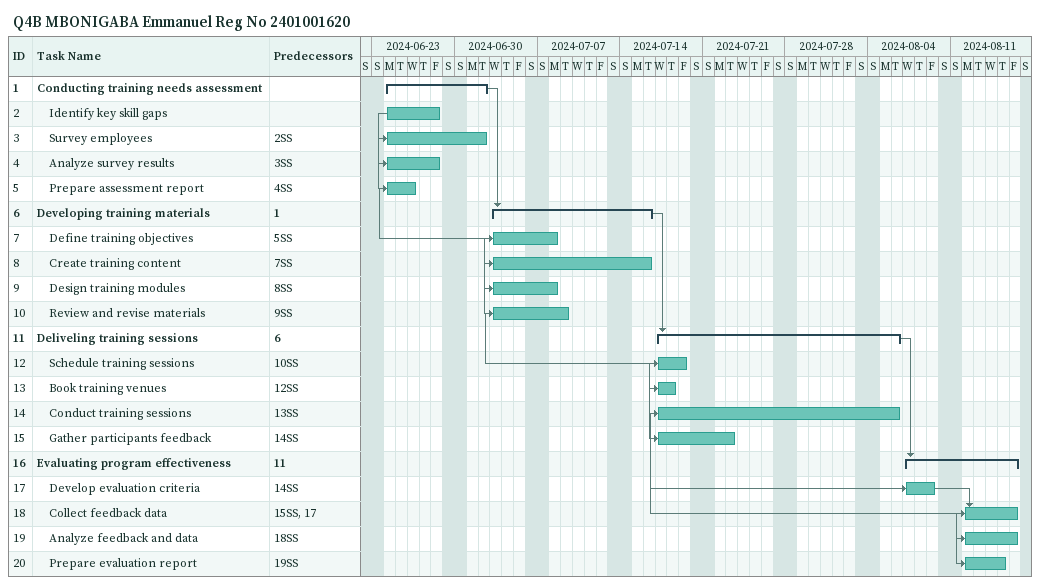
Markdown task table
Q4B MBONIGABA Emmanuel Reg No 2401001620

| ID | Level | Task | Start | Finish | Predecessors |
|---|---|---|---|---|---|
| 1 | 1 | **Conducting training needs assessment** | 2024-06-24 | 2024-07-02 |  |
| 2 | 2 | Identify key skill gaps | 2024-06-24 | 2024-06-28 |  |
| 3 | 2 | Survey employees | 2024-06-24 | 2024-07-02 | 2SS |
| 4 | 2 | Analyze survey results | 2024-06-24 | 2024-06-28 | 3SS |
| 5 | 2 | Prepare assessment report | 2024-06-24 | 2024-06-26 | 4SS |
| 6 | 1 | **Developing training materials** | 2024-07-03 | 2024-07-16 | 1 |
| 7 | 2 | Define training objectives | 2024-07-03 | 2024-07-08 | 5SS |
| 8 | 2 | Create training content | 2024-07-03 | 2024-07-16 | 7SS |
| 9 | 2 | Design training modules | 2024-07-03 | 2024-07-08 | 8SS |
| 10 | 2 | Review and revise materials | 2024-07-03 | 2024-07-09 | 9SS |
| 11 | 1 | **Deliveling training sessions** | 2024-07-17 | 2024-08-06 | 6 |
| 12 | 2 | Schedule training sessions | 2024-07-17 | 2024-07-19 | 10SS |
| 13 | 2 | Book training venues | 2024-07-17 | 2024-07-18 | 12SS |
| 14 | 2 | Conduct training sessions | 2024-07-17 | 2024-08-06 | 13SS |
| 15 | 2 | Gather participants feedback | 2024-07-17 | 2024-07-23 | 14SS |
| 16 | 1 | **Evaluating program effectiveness** | 2024-08-07 | 2024-08-16 | 11 |
| 17 | 2 | Develop evaluation criteria | 2024-08-07 | 2024-08-09 | 14SS |
| 18 | 2 | Collect feedback data | 2024-08-12 | 2024-08-16 | 15SS, 17 |
| 19 | 2 | Analyze feedback and data | 2024-08-12 | 2024-08-16 | 18SS |
| 20 | 2 | Prepare evaluation report | 2024-08-12 | 2024-08-15 | 19SS |
